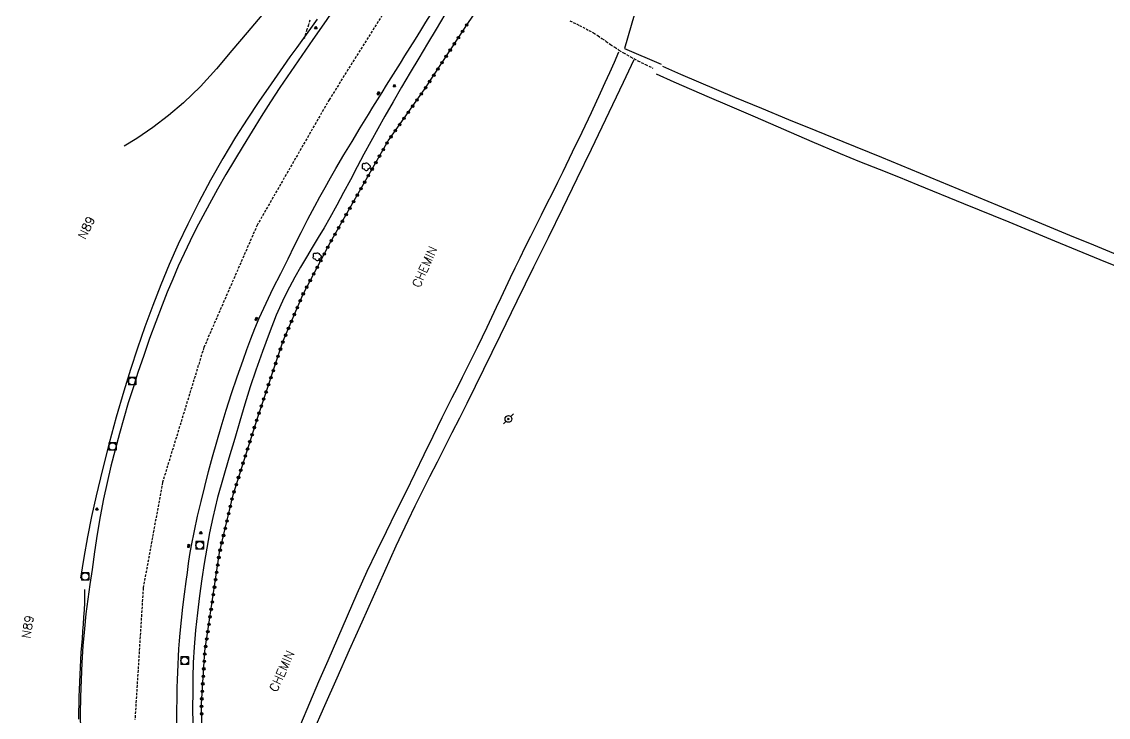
# Model space of a CAD drawing. Header units: millimetres. Extents: x 200000 to 201001, y 52999 to 54001.
# Drawn here: x 200543.5 to 200760.9, y 53214.5 to 53353.7 of the extents above; entities that cross this region are included whole.
import ezdxf
from ezdxf.enums import TextEntityAlignment as Align

# ---------------------------------------------------------------- set-up
doc = ezdxf.new("R2010")
doc.units = ezdxf.units.MM
doc.linetypes.add('DASHED', pattern=[0.75, 0.5, -0.25])
doc.layers.get('0').update_dxf_attribs({"linetype": 'CONTINUOUS'})
for name, color, linetype in [('W0001', 6, 'DASHED'), ('W0008', 7, 'CONTINUOUS'), ('W0010', 4, 'CONTINUOUS'), ('W0070', 7, 'DASHED'), ('W0071', 7, 'CONTINUOUS'), ('W0211', 2, 'CONTINUOUS'), ('W0214', 2, 'CONTINUOUS'), ('W0300', 7, 'CONTINUOUS'), ('W0322', 7, 'CONTINUOUS'), ('W0330', 7, 'CONTINUOUS'), ('W0401', 7, 'CONTINUOUS'), ('W0420', 7, 'CONTINUOUS'), ('W0473', 7, 'CONTINUOUS'), ('W0850', 7, 'CONTINUOUS'), ('W0989', 7, 'CONTINUOUS')]:
    doc.layers.add(name, color=color, linetype=linetype)
doc.styles.get("Standard").update_dxf_attribs({"font": 'romans.shx', "width": 0.85})

# ---------------------------------------------------------------- blocks, each defined once
blk = doc.blocks.new('T420')
for p, q in [((0.75, 0.75), (-0.75, 0.75)), ((-0.75, 0.75), (-0.75, -0.75)), ((0.75, 0.75), (0.75, -0.75)), ((0.75, -0.75), (-0.75, -0.75))]:
    blk.add_line(p, q)
blk.add_ellipse((0, 0), major_axis=(-0.53, 0.53), ratio=1, start_param=3.926991, end_param=10.210176)
blk = doc.blocks.new('T850')
for p, q in [((-0.25, -0.15), (0, 0.32)), ((0, 0.32), (0.25, -0.15)), ((-0.25, -0.15), (0.25, -0.15))]:
    blk.add_line(p, q)
for major_axis in [(-0.106, 0.106), (-0.0354, 0.0354), (-0.0236, 0.0236)]:
    blk.add_ellipse((0, 0), major_axis=major_axis, ratio=1, start_param=3.926991, end_param=10.210176)
blk = doc.blocks.new('T473')
for p, q in [((-0.166667, 0.166667), (0.166667, -0.166667)), ((-0.166667, -0.166667), (0.166667, 0.166667)), ((0.500001, 0.500001), (1.000002, 1.000002)), ((-1.000002, -1.000002), (-0.500001, -0.500001))]:
    blk.add_line(p, q)
blk.add_ellipse((0, 0), major_axis=(0.471405, 0.471405), ratio=1, start_param=5.4977871438, end_param=11.780972451)
blk = doc.blocks.new('T300')
for p, q in [((-0.8, 0.51), (-0.86, 0.34)), ((-0.86, 0.34), (-0.86, 0.17)), ((-0.86, 0.17), (-0.74, 0.06)), ((-0.69, 0.63), (-0.8, 0.51)), ((-0.8, -0.06), (-0.74, 0.06)), ((-0.74, 0.06), (-0.69, 0.11)), ((-0.57, 0.69), (-0.69, 0.63)), ((-0.46, 0.69), (-0.57, 0.69)), ((-0.29, 0.63), (-0.46, 0.69)), ((-0.29, 0.63), (-0.17, 0.74)), ((-0.23, 0.57), (-0.29, 0.63)), ((-0.17, 0.74), (-0.06, 0.8)), ((-0.06, 0.8), (0.06, 0.8)), ((0.06, 0.8), (0.23, 0.74)), ((0.23, 0.74), (0.34, 0.63)), ((0.34, 0.63), (0.4, 0.51)), ((0.46, 0.46), (0.34, 0.46)), ((0.4, 0.51), (0.4, 0.46)), ((0.57, 0.4), (0.46, 0.46)), ((0.57, 0.4), (0.69, 0.29)), ((0.69, 0.29), (0.74, 0.17)), ((0.74, 0.06), (0.69, -0.17)), ((0.74, 0.17), (0.74, 0.06)), ((-0.8, -0.17), (-0.8, -0.06)), ((-0.8, -0.23), (-0.8, -0.17)), ((-0.74, -0.34), (-0.8, -0.23)), ((-0.69, -0.4), (-0.74, -0.34)), ((-0.51, -0.46), (-0.69, -0.4)), ((-0.4, -0.46), (-0.51, -0.46)), ((-0.4, -0.46), (-0.34, -0.46)), ((-0.34, -0.46), (-0.34, -0.4)), ((-0.34, -0.51), (-0.34, -0.46)), ((-0.29, -0.63), (-0.34, -0.51)), ((-0.17, -0.74), (-0.29, -0.63)), ((-0.06, -0.8), (-0.17, -0.74)), ((0.06, -0.8), (-0.06, -0.8)), ((0.17, -0.74), (0.06, -0.8)), ((0.23, -0.69), (0.17, -0.74)), ((0.29, -0.46), (0.23, -0.46)), ((0.29, -0.63), (0.23, -0.69)), ((0.46, -0.4), (0.29, -0.46)), ((0.34, -0.51), (0.29, -0.63)), ((0.34, -0.51), (0.34, -0.46)), ((0.57, -0.34), (0.46, -0.4)), ((0.63, -0.29), (0.57, -0.34)), ((0.69, -0.17), (0.63, -0.29))]:
    blk.add_line(p, q)
blk = doc.blocks.new('T401')
for p, q in [((-0.3, 0.3), (0, 0.3)), ((-0.3, -0.25), (-0.3, 0.3)), ((-0.3, 0.15), (0, 0.15)), ((-0.3, 0), (0, 0)), ((0, 0.3), (0, -0.25)), ((-0.3, -0.15), (0, -0.15)), ((-0.3, -0.25), (-0.3, -0.3)), ((-0.3, -0.3), (0, -0.3)), ((0, -0.3), (0, -0.25))]:
    blk.add_line(p, q)
blk = doc.blocks.new('t322o')
at = {"color": 0, "linetype": 'Continuous'}
for radius in [0.25, 0.15]:
    blk.add_circle((0, 0), radius, dxfattribs=at)

msp = doc.modelspace()

# ---------------------------------------------------------------- linework, layer by layer
at = {"layer": 'W0001'}
msp.add_lwpolyline([(200759.8, 53572.86), (200752.23, 53561.59), (200734.1, 53534.35), (200714.45, 53504.33), (200698.05, 53479.64), (200678.72, 53450.51), (200658.26, 53419.69), (200642.36, 53395.7), (200622.84, 53366.37), (200605.03, 53338.04), (200590.64, 53312.98), (200579.96, 53288.44), (200571.7, 53261.5), (200567.83, 53240.35), (200566.18, 53214.04)], dxfattribs=at)
at = {"layer": 'W0008'}
for points in [[(200605.31, 53355.2), (200603.96, 53353.26), (200601.75, 53350.08), (200599.54, 53346.91), (200597.35, 53343.72), (200595.2, 53340.51), (200593.31, 53337.61), (200591.45, 53334.69), (200589.62, 53331.76), (200587.82, 53328.81), (200586.09, 53325.95), (200584.39, 53323.07), (200582.72, 53320.17), (200581.09, 53317.25), (200579.76, 53314.78), (200578.46, 53312.3), (200577.21, 53309.79), (200576, 53307.27), (200574.84, 53304.72), (200573.73, 53302.15), (200572.65, 53299.57), (200571.62, 53296.97), (200570.34, 53293.62), (200569.11, 53290.25), (200567.93, 53286.86), (200566.78, 53283.46), (200565.8, 53280.42), (200564.85, 53277.38), (200563.94, 53274.32), (200563.08, 53271.25), (200562.21, 53268.01), (200561.39, 53264.75), (200560.61, 53261.49), (200559.91, 53258.21), (200559.24, 53254.68), (200558.65, 53251.14), (200558.11, 53247.58), (200557.59, 53244.03), (200557.16, 53241.08), (200556.75, 53238.12), (200556.38, 53235.15), (200556.07, 53232.18), (200555.78, 53228.78), (200555.56, 53225.37), (200555.39, 53221.96), (200555.28, 53218.55), (200555.24, 53215.17), (200555.26, 53211.8)], [(200574.54, 53211.67), (200574.55, 53215.25), (200574.6, 53218.83), (200574.64, 53220.39), (200574.69, 53221.95), (200574.75, 53223.51), (200574.82, 53225.07), (200574.89, 53226.63), (200574.99, 53228.19), (200575.09, 53229.75), (200575.22, 53231.31), (200575.47, 53233.91), (200575.77, 53236.5), (200576.11, 53239.09), (200576.45, 53241.68), (200576.68, 53243.47), (200576.91, 53245.26), (200577.17, 53247.04), (200577.48, 53248.83), (200578.07, 53251.8), (200578.72, 53254.75), (200579.43, 53257.69), (200580.16, 53260.63), (200580.92, 53263.63), (200581.71, 53266.62), (200582.54, 53269.61), (200583.41, 53272.58), (200584.45, 53275.94), (200585.52, 53279.29), (200586.64, 53282.63), (200587.8, 53285.96), (200588.57, 53288.08), (200589.36, 53290.19), (200590.18, 53292.29), (200591.06, 53294.37), (200592.42, 53297.37), (200593.86, 53300.34), (200595.34, 53303.28), (200596.82, 53306.23), (200598.13, 53308.87), (200599.45, 53311.5), (200600.79, 53314.12), (200602.16, 53316.73), (200603.19, 53318.63), (200604.24, 53320.51), (200605.31, 53322.39), (200606.39, 53324.26), (200607.99, 53326.99), (200609.61, 53329.7), (200611.24, 53332.41), (200612.88, 53335.11), (200613.79, 53336.58), (200614.69, 53338.04), (200615.61, 53339.5), (200616.52, 53340.96), (200617.44, 53342.42), (200618.36, 53343.88), (200619.28, 53345.34), (200620.19, 53346.8), (200621.25, 53348.49), (200622.3, 53350.18), (200623.35, 53351.87), (200624.41, 53353.56), (200625.46, 53355.25)]]:
    msp.add_lwpolyline(points, dxfattribs=at)
at = {"layer": 'W0010'}
msp.add_lwpolyline([(200554.94, 53214.1), (200554.96, 53215.59), (200554.99, 53217.08), (200555.03, 53218.56), (200555.09, 53220.05), (200555.15, 53221.54), (200555.22, 53223.02), (200555.29, 53224.51), (200555.37, 53226), (200555.45, 53227.42), (200555.55, 53228.84), (200555.66, 53230.27), (200555.77, 53231.69), (200555.88, 53233.11), (200555.98, 53234.53), (200556.07, 53235.96), (200556.13, 53237.38), (200556.15, 53238.06), (200556.16, 53238.73), (200556.16, 53239.41), (200556.14, 53240.08)], dxfattribs=at)
at = {"layer": 'W0070'}
for points in [[(200601.19, 53354), (200600.88, 53353.06), (200600.6, 53352.11), (200600.32, 53351.16), (200600.07, 53350.21)], [(200653.19, 53353.86), (200655.11, 53352.93), (200657, 53351.93), (200657.89, 53351.41), (200658.76, 53350.87), (200659.61, 53350.29), (200660.46, 53349.71), (200661.31, 53349.12), (200662.16, 53348.55), (200663.02, 53347.99), (200663.9, 53347.45), (200665.35, 53346.63), (200666.81, 53345.84), (200668.3, 53345.09), (200669.8, 53344.38)]]:
    msp.add_lwpolyline(points, dxfattribs=at)
at = {"layer": 'W0071'}
for points in [[(200599.38, 53213.13), (200601.18, 53217.38), (200602.99, 53221.61), (200604.82, 53225.85), (200606.75, 53230.33), (200608.68, 53234.81), (200610.64, 53239.28), (200612.66, 53243.72), (200614.55, 53247.71), (200616.49, 53251.68), (200618.45, 53255.64), (200620.41, 53259.6), (200622.22, 53263.31), (200624.02, 53267.03), (200625.84, 53270.74), (200627.66, 53274.44), (200628.66, 53276.46), (200629.67, 53278.48), (200630.69, 53280.5), (200631.7, 53282.51), (200632.72, 53284.52), (200633.73, 53286.54), (200634.73, 53288.56), (200635.72, 53290.59), (200636.67, 53292.56), (200637.61, 53294.53), (200638.54, 53296.51), (200639.47, 53298.49), (200640.4, 53300.47), (200641.33, 53302.45), (200642.27, 53304.43), (200643.22, 53306.4), (200644.28, 53308.57), (200645.36, 53310.73), (200646.44, 53312.9), (200647.53, 53315.05), (200648.61, 53317.21), (200649.7, 53319.37), (200650.78, 53321.54), (200651.84, 53323.71), (200653.74, 53327.63), (200655.63, 53331.56), (200657.49, 53335.5), (200659.33, 53339.46), (200660.26, 53341.49), (200661.18, 53343.52), (200662.09, 53345.57), (200662.98, 53347.62)], [(200665.96, 53346), (200663.86, 53341.52), (200661.75, 53337.04), (200659.62, 53332.58), (200657.48, 53328.11), (200654.62, 53322.21), (200651.74, 53316.31), (200648.84, 53310.41), (200645.95, 53304.52), (200642.61, 53297.71), (200639.27, 53290.9), (200635.92, 53284.09), (200632.56, 53277.29), (200631.09, 53274.35), (200629.6, 53271.42), (200628.11, 53268.48), (200626.62, 53265.55), (200625.13, 53262.62), (200623.65, 53259.67), (200622.2, 53256.72), (200620.77, 53253.76), (200618.4, 53248.72), (200616.1, 53243.65), (200613.83, 53238.57), (200611.55, 53233.49), (200609.05, 53227.91), (200606.56, 53222.34), (200604.09, 53216.75), (200601.67, 53211.14)], [(200671.73, 53344.75), (200675.33, 53343.19), (200678.93, 53341.64), (200682.54, 53340.11), (200686.16, 53338.59), (200691.55, 53336.34), (200696.96, 53334.11), (200702.37, 53331.9), (200707.79, 53329.71)], [(200707.33, 53327.21), (200701.67, 53329.64), (200696.01, 53332.08), (200690.36, 53334.53), (200684.71, 53336.97), (200681.16, 53338.51), (200677.61, 53340.05), (200674.06, 53341.59), (200670.51, 53343.14)], [(200707.79, 53329.71), (200715.53, 53326.53), (200723.26, 53323.34), (200730.99, 53320.15), (200738.72, 53316.96), (200743.53, 53314.97), (200748.33, 53312.98), (200753.14, 53310.98), (200757.94, 53308.99), (200762.75, 53306.99), (200767.55, 53305), (200772.36, 53303.02), (200777.17, 53301.04), (200788.41, 53296.45), (200799.66, 53291.87), (200810.91, 53287.31), (200822.17, 53282.77), (200830.14, 53279.56), (200838.1, 53276.37), (200846.08, 53273.18), (200854.05, 53270.01)], [(200763.09, 53304.46), (200759.29, 53306.03), (200750.2, 53309.77), (200741.1, 53313.52), (200732.01, 53317.24), (200722.9, 53320.95), (200719.01, 53322.53), (200715.12, 53324.09), (200711.22, 53325.65), (200707.33, 53327.21)]]:
    msp.add_lwpolyline(points, dxfattribs=at)
at = {"layer": 'W0211'}
msp.add_lwpolyline([(200591.6, 53354.94), (200588.61, 53351.47), (200585.54, 53347.87), (200582.49, 53344.24), (200579.31, 53340.71), (200575.9, 53337.4), (200572.91, 53334.86), (200569.79, 53332.49), (200566.54, 53330.29), (200564.03, 53328.77)], dxfattribs=at)
at = {"layer": 'W0214'}
for points in [[(200602.64, 53354.17), (200601.28, 53352.28), (200599.91, 53350.39), (200598.55, 53348.5), (200597.19, 53346.6), (200595.86, 53344.69), (200593.42, 53341.2), (200590.98, 53337.71), (200588.6, 53334.18), (200586.32, 53330.58), (200583.78, 53326.31), (200581.33, 53321.97), (200578.99, 53317.58), (200576.76, 53313.13), (200574.86, 53309.13), (200573.06, 53305.08), (200571.35, 53300.99), (200569.73, 53296.87), (200568.16, 53292.64), (200566.68, 53288.37), (200565.28, 53284.07), (200563.95, 53279.75), (200562.43, 53274.54), (200561, 53269.3), (200559.66, 53264.04), (200558.41, 53258.76), (200557.52, 53254.66), (200556.7, 53250.56), (200555.95, 53246.43), (200555.27, 53242.3)], [(200628.18, 53355.09), (200626.43, 53352.19), (200624.69, 53349.28), (200622.96, 53346.36), (200621.24, 53343.47), (200619.53, 53340.57), (200617.83, 53337.66), (200616.16, 53334.74), (200614.75, 53332.22), (200613.37, 53329.68), (200612, 53327.14), (200610.64, 53324.59), (200609.28, 53322.05), (200607.92, 53319.5), (200606.54, 53316.96), (200605.15, 53314.43), (200604.01, 53312.44), (200602.85, 53310.46), (200601.66, 53308.49), (200600.48, 53306.52), (200599.31, 53304.55), (200598.17, 53302.55), (200597.08, 53300.52), (200596.05, 53298.46), (200594.46, 53294.91), (200593.03, 53291.29), (200591.69, 53287.64), (200590.4, 53283.97), (200589.26, 53280.57), (200588.19, 53277.15), (200587.16, 53273.71), (200586.14, 53270.27), (200584.98, 53266.34), (200583.82, 53262.4), (200582.72, 53258.44), (200581.74, 53254.45), (200581.09, 53251.41), (200580.54, 53248.35), (200580.04, 53245.28), (200579.58, 53242.21), (200579.1, 53238.79), (200578.67, 53235.36), (200578.31, 53231.93), (200578.02, 53228.49), (200577.86, 53225.47), (200577.77, 53222.45), (200577.73, 53219.43), (200577.72, 53216.41), (200577.75, 53213.02)]]:
    msp.add_lwpolyline(points, dxfattribs=at)
at = {"layer": 'W0322'}
msp.add_lwpolyline([(200583.03, 53180.16), (200581.02, 53177.81), (200580.84, 53180.38), (200579.92, 53195.85), (200579.48, 53217.17), (200580.19, 53227.72), (200583.12, 53247.44), (200585.8, 53258.99), (200590.67, 53274.36), (200595.86, 53289.81), (200599.74, 53299.01), (200605.39, 53309.71), (200616.86, 53329.83), (200624.07, 53340.05), (200632.89, 53353.51), (200636.83, 53359.23)], dxfattribs=at)
at = {"layer": 'W0330'}
for points in [[(200670.64, 53370.93), (200664.11, 53348.31)], [(200664.11, 53348.31), (200671.44, 53345.14)]]:
    msp.add_lwpolyline(points, dxfattribs=at)

# ---------------------------------------------------------------- block references
at = {"layer": 'W0300'}
for p in [(200612.48, 53324.62), (200602.67, 53306.62)]:
    msp.add_blockref('T300', p, dxfattribs=at)
at = {"layer": 'W0322'}
for p, rotation in [((200632.55, 53352.99), 56.76027786344536), ((200630.9, 53350.48), 56.76027786344536), ((200631.73, 53351.74), 56.76027786344536), ((200630.08, 53349.23), 56.76027786344536), ((200628.44, 53346.72), 56.76027786344536), ((200629.26, 53347.97), 56.76027786344536), ((200626.79, 53344.21), 56.76027786344536), ((200627.61, 53345.46), 56.76027786344536), ((200625.97, 53342.95), 56.76027786344536), ((200624.33, 53340.44), 56.76027786344536), ((200625.15, 53341.7), 56.76027786344536), ((200622.61, 53337.98), 54.79848427688931), ((200623.47, 53339.21), 54.79848427688931), ((200620.88, 53335.53), 54.79848427688931), ((200621.75, 53336.76), 54.79848427688931), ((200619.15, 53333.08), 54.79848427688931), ((200620.02, 53334.31), 54.79848427688931), ((200618.29, 53331.86), 54.79848427688931), ((200616.6, 53329.38), 60.32784267333263), ((200617.42, 53330.63), 54.79848427688931), ((200615.11, 53326.77), 60.32784267333263), ((200615.86, 53328.07), 60.32784267333263), ((200614.37, 53325.47), 60.32784267333263), ((200612.89, 53322.86), 60.32784267333263), ((200613.63, 53324.16), 60.32784267333263), ((200611.4, 53320.25), 60.32784267333263), ((200612.14, 53321.56), 60.32784267333263), ((200610.66, 53318.95), 60.32784267333263), ((200609.17, 53316.34), 60.32784267333263), ((200609.92, 53317.65), 60.32784267333263), ((200607.69, 53313.74), 60.32784267333263), ((200608.43, 53315.04), 60.32784267333263), ((200606.95, 53312.43), 60.32784267333263), ((200605.46, 53309.83), 60.32784267333263), ((200606.2, 53311.13), 60.32784267333263), ((200604.06, 53307.18), 62.14578906885397), ((200604.76, 53308.5), 62.14578906885397), ((200603.36, 53305.85), 62.14578906885397), ((200601.95, 53303.2), 62.14578906885397), ((200602.65, 53304.52), 62.14578906885397), ((200600.55, 53300.55), 62.14578906885397), ((200601.25, 53301.87), 62.14578906885397), ((200599.85, 53299.22), 62.14578906885397), ((200598.66, 53296.46), 67.0961669585359), ((200599.25, 53297.85), 67.0961669585359), ((200598.08, 53295.08), 67.0961669585359), ((200596.91, 53292.32), 67.0961669585359), ((200597.5, 53293.7), 67.0961669585359), ((200596.33, 53290.94), 67.0961669585359), ((200595.29, 53288.13), 71.44386221745518), ((200595.77, 53289.55), 71.44386221745518), ((200594.33, 53285.28), 71.44386221745518), ((200594.81, 53286.7), 71.44386221745518), ((200593.86, 53283.86), 71.44386221745518), ((200592.9, 53281.02), 71.44386221745518), ((200593.38, 53282.44), 71.44386221745518), ((200592.42, 53279.59), 71.44386221745518), ((200591.47, 53276.75), 71.44386221745518), ((200591.95, 53278.17), 71.44386221745518), ((200590.99, 53275.33), 71.44386221745518), ((200590.07, 53272.47), 72.43895635484517), ((200590.52, 53273.9), 72.43895635484517), ((200589.62, 53271.04), 72.43895635484517), ((200588.71, 53268.18), 72.43895635484517), ((200589.17, 53269.61), 72.43895635484517), ((200588.26, 53266.75), 72.43895635484517), ((200587.35, 53263.89), 72.43895635484517), ((200587.81, 53265.32), 72.43895635484517), ((200586.9, 53262.46), 72.43895635484517), ((200586, 53259.6), 72.43895635484517), ((200586.45, 53261.03), 72.43895635484517), ((200585.61, 53258.16), 76.91193791371853), ((200584.93, 53255.23), 76.91193791371853), ((200585.27, 53256.69), 76.91193791371853), ((200584.59, 53253.77), 76.91193791371853), ((200583.91, 53250.85), 76.91193791371853), ((200584.25, 53252.31), 76.91193791371853), ((200583.57, 53249.39), 76.91193791371853), ((200582.97, 53246.45), 81.55765329392958), ((200583.23, 53247.93), 76.91193791371853), ((200582.75, 53244.97), 81.55765329392958), ((200582.31, 53242), 81.55765329392958), ((200582.53, 53243.48), 81.55765329392958), ((200582.09, 53240.52), 81.55765329392958), ((200581.65, 53237.55), 81.55765329392958), ((200581.87, 53239.03), 81.55765329392958), ((200581.43, 53236.07), 81.55765329392958), ((200581.21, 53234.58), 81.55765329392958), ((200580.77, 53231.61), 81.55765329392958), ((200580.99, 53233.1), 81.55765329392958), ((200580.55, 53230.13), 81.55765329392958), ((200580.15, 53227.16), 86.13906837178385), ((200580.33, 53228.65), 81.55765329392958), ((200580.05, 53225.66), 86.13906837178385), ((200579.85, 53222.67), 86.13906837178385), ((200579.95, 53224.17), 86.13906837178385), ((200579.75, 53221.17), 86.13906837178385), ((200579.55, 53218.18), 86.13906837178385), ((200579.65, 53219.68), 86.13906837178385), ((200579.49, 53216.68), 91.195447689782), ((200579.52, 53215.18), 91.195447689782)]:
    msp.add_blockref('t322o', p, dxfattribs=dict(at, rotation=rotation))
at = {"layer": 'W0401'}
for p, rotation in [((200615.03, 53339.25), 327.9776757745815), ((200590.58, 53294.15), 336.7360222246471), ((200577.07, 53248.74), 349.6820618152321)]:
    msp.add_blockref('T401', p, dxfattribs=dict(at, rotation=rotation))
at = {"layer": 'W0420'}
for p in [(200565.61, 53281.74), (200561.69, 53268.68), (200579.13, 53248.9), (200556.22, 53242.65), (200576.14, 53225.81)]:
    msp.add_blockref('T420', p, dxfattribs=at)
at = {"layer": 'W0473'}
msp.add_blockref('T473', (200640.89, 53274.17), dxfattribs=at)
at = {"layer": 'W0850'}
for p in [(200602.36, 53352.48), (200618.09, 53340.83), (200558.58, 53256.15), (200579.37, 53251.43)]:
    msp.add_blockref('T850', p, dxfattribs=at)

# ---------------------------------------------------------------- texts
at = {"layer": 'W0989'}
for s, rotation, p in [('N89', 64.2792, (200556.47, 53312.45)), ('CHEMIN', 65.8088, (200624.13, 53304.6)), ('N89', 80.5608, (200544.73, 53232.58)), ('CHEMIN', 65.8088, (200595.55, 53223.72))]:
    msp.add_text(s, height=1.75, rotation=rotation, dxfattribs=at).set_placement(p, align=Align.MIDDLE_CENTER)

doc.saveas('drawing.dxf')
